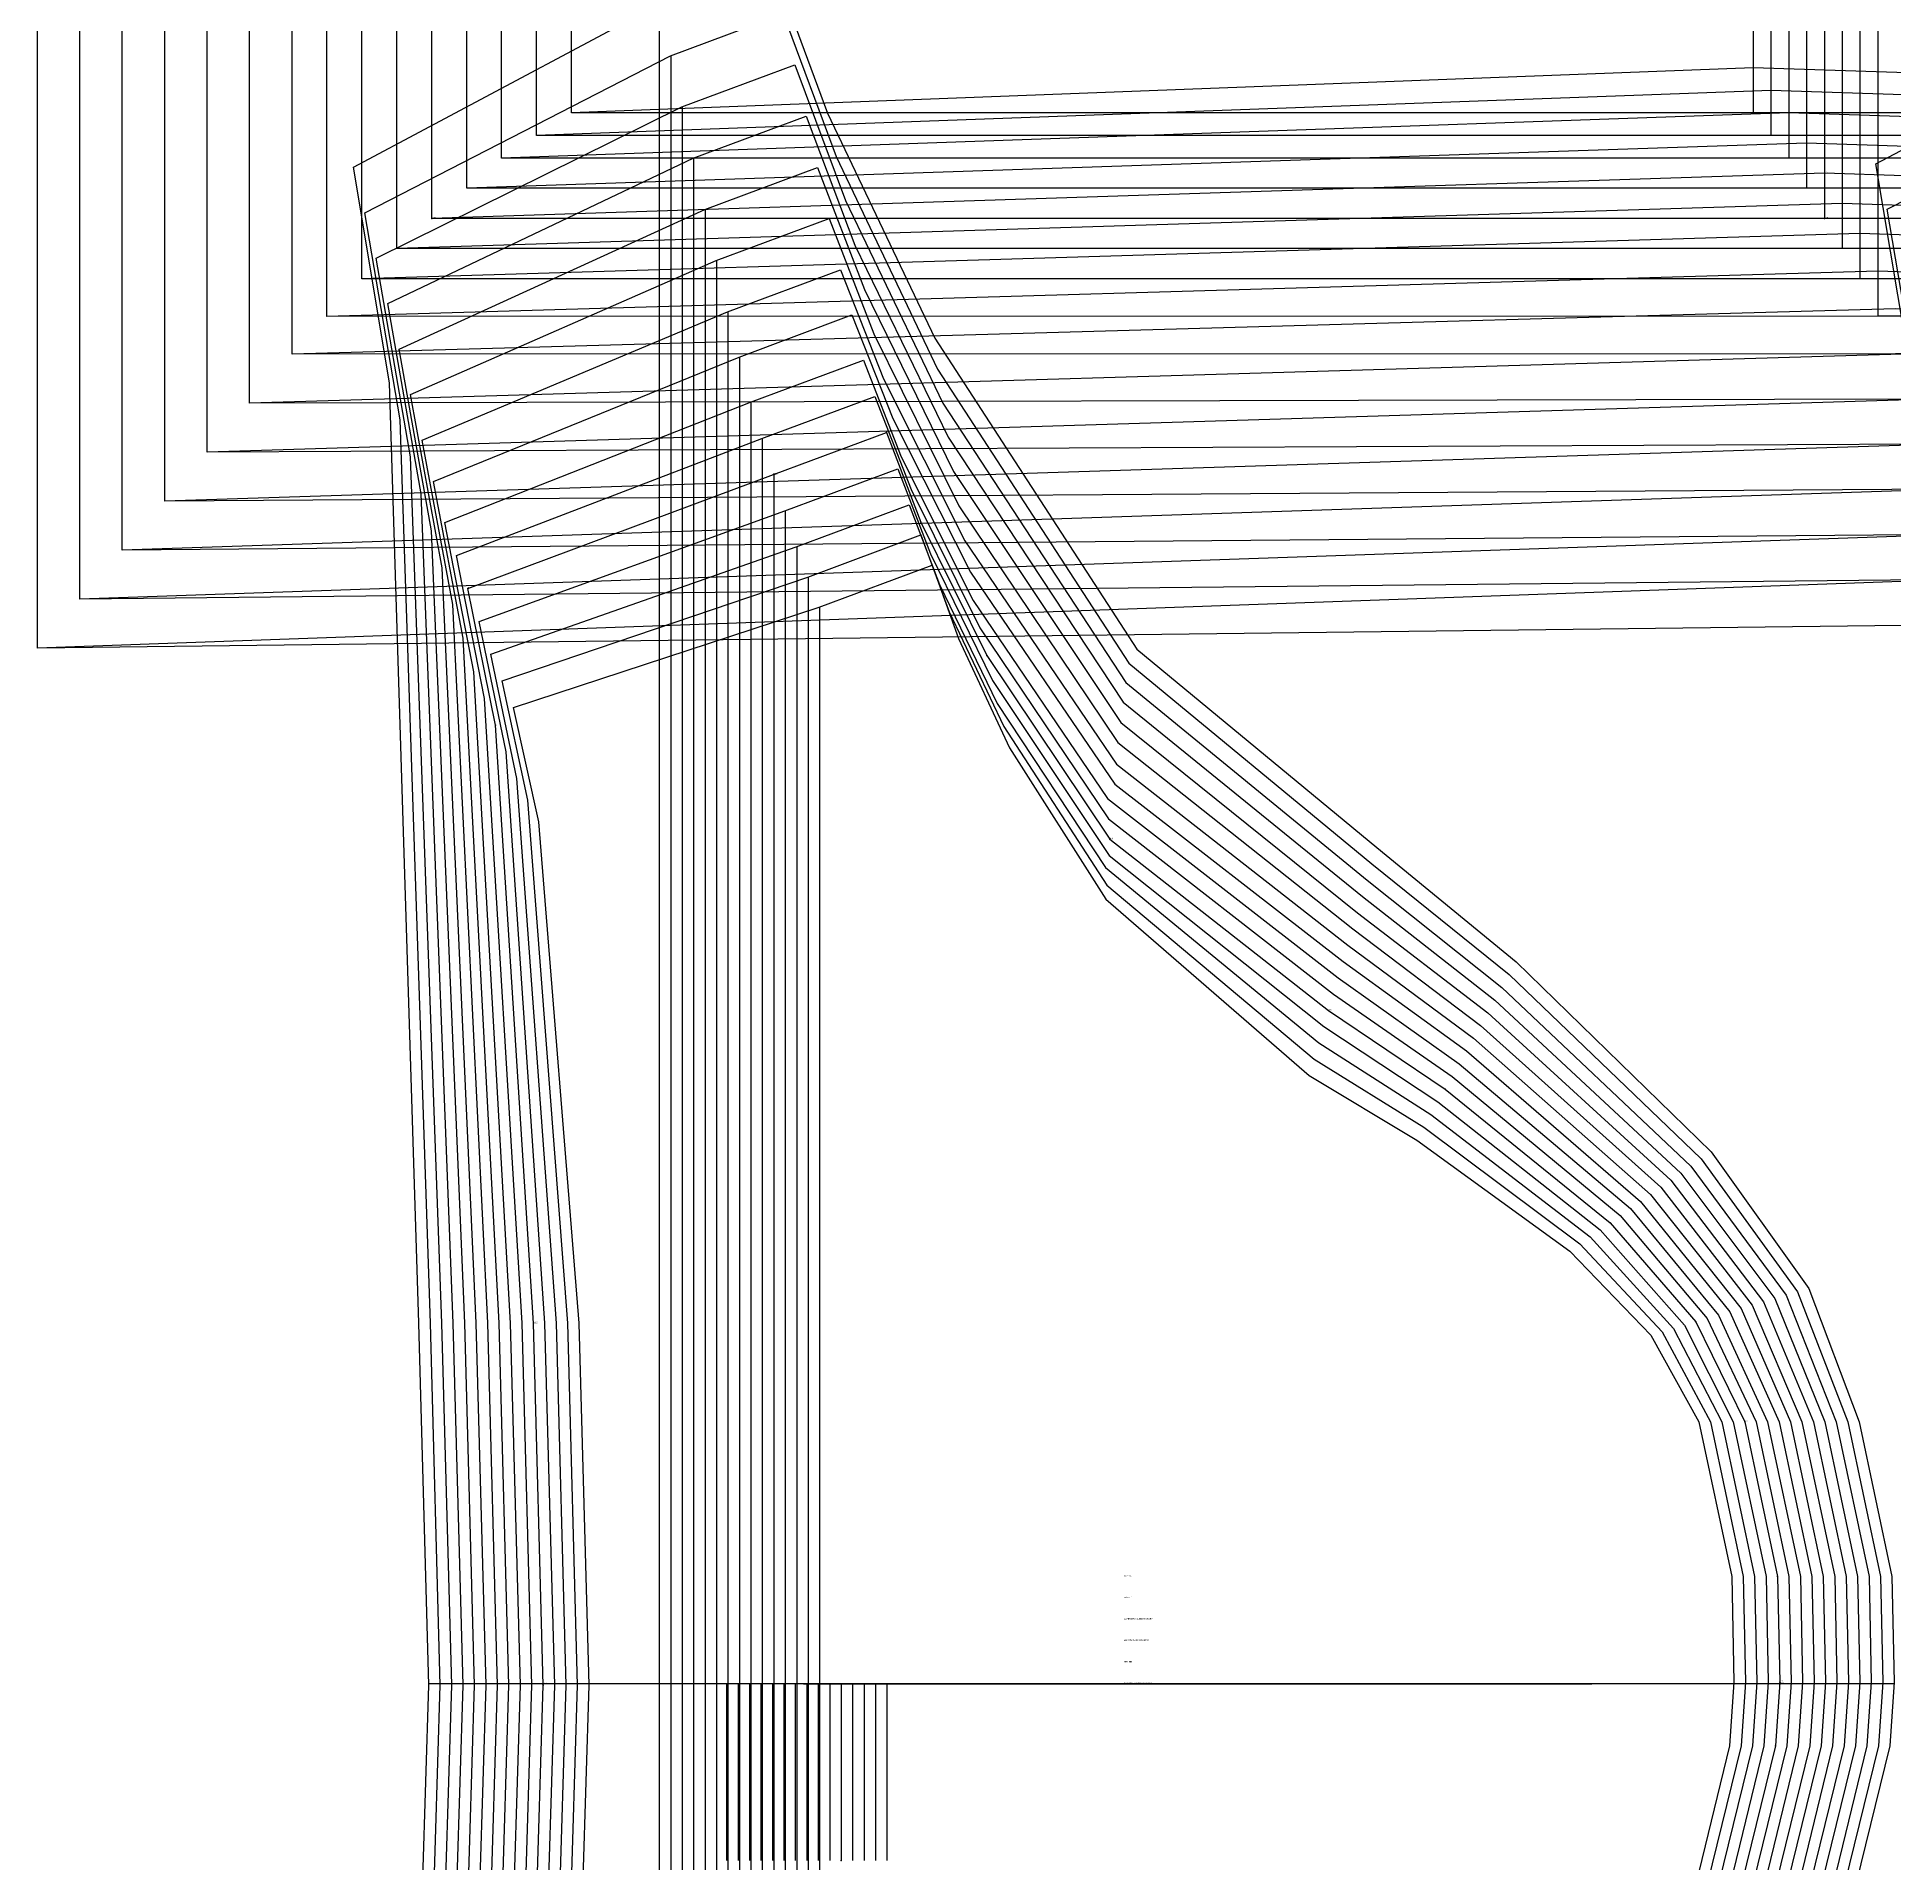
# Model space of a CAD drawing. Extents: x -43 to 1613, y 0 to 910.
# Drawn here: x -43.2 to 265.1, y 303 to 606.1 of the extents above; entities that cross this region are included whole.
import ezdxf

# ---------------------------------------------------------------- set-up
doc = ezdxf.new("R2010")
doc.units = 0

# ---------------------------------------------------------------- blocks, each defined once
blk = doc.blocks.new('GMX1016S18FR_42')
at = {"layer": '1'}
for points in [[(45.4584, 593.532), (45.4711, 821.0169)], [(491.3402, 593.5041), (471.3402, 593.5066), (241.5718, 593.5041), (241.5718, 593.5041), (45.4584, 593.532)]]:
    blk.add_lwpolyline(points, dxfattribs=at)
at = {"layer": '8'}
blk.add_line((241.5718, 821.0042), (241.5718, 593.5041), dxfattribs=at)
blk.add_lwpolyline([(471.3402, 593.5066), (241.5718, 601.0047), (45.4584, 593.532)], dxfattribs=at)
blk = doc.blocks.new('GMX1016S18FR_44')
at = {"layer": '1'}
for points in [[(39.6596, 589.7779), (39.6698, 824.766)], [(493.042, 589.755), (473.042, 589.7576), (244.5208, 589.755), (244.5208, 589.755), (39.6596, 589.7779)]]:
    blk.add_lwpolyline(points, dxfattribs=at)
at = {"layer": '8'}
blk.add_line((244.5208, 824.7558), (244.5208, 589.755), dxfattribs=at)
blk.add_lwpolyline([(473.042, 589.7576), (244.5208, 597.2556), (39.6596, 589.7779)], dxfattribs=at)
blk = doc.blocks.new('GMX1016S18FR_46')
at = {"layer": '1'}
for points in [[(33.8633, 586.0238), (33.871, 828.515)], [(494.7412, 586.006), (474.7413, 586.0085), (247.4723, 586.006), (247.4723, 586.006), (33.8633, 586.0238)]]:
    blk.add_lwpolyline(points, dxfattribs=at)
at = {"layer": '8'}
blk.add_line((247.4723, 828.5074), (247.4723, 586.006), dxfattribs=at)
blk.add_lwpolyline([(474.7413, 586.0085), (247.4723, 593.5066), (33.8633, 586.0238)], dxfattribs=at)
blk = doc.blocks.new('GMX1016S18FR_48')
at = {"layer": '1'}
for points in [[(28.067, 581.02), (28.0721, 833.5137)], [(496.4431, 581.0073), (476.4431, 581.0098), (250.4237, 581.0073), (250.4237, 581.0073), (28.067, 581.02)]]:
    blk.add_lwpolyline(points, dxfattribs=at)
at = {"layer": '8'}
blk.add_line((250.4237, 833.5087), (250.4237, 581.0073), dxfattribs=at)
blk.add_lwpolyline([(476.4431, 581.0098), (250.4237, 588.5079), (28.067, 581.02)], dxfattribs=at)
blk = doc.blocks.new('GMX1016S18FR_50')
at = {"layer": '1'}
for points in [[(22.2708, 576.0111), (22.2708, 838.5125)], [(498.1423, 576.0111), (478.1424, 576.0111), (253.3727, 576.0111), (253.3727, 576.0111), (22.2708, 576.0111)]]:
    blk.add_lwpolyline(points, dxfattribs=at)
at = {"layer": '2'}
for p in [(253.3727, 583.5117), (22.2708, 576.0111), (22.2708, 576.0111), (22.2708, 576.0111), (253.3727, 576.0111), (253.3727, 576.0111), (253.3727, 576.0111)]:
    blk.add_point(p, dxfattribs=at)
at = {"layer": '4'}
blk.add_point((253.3727, 576.0111, -3.998), dxfattribs=at)
at = {"layer": '8'}
blk.add_line((253.3727, 838.5125), (253.3727, 576.0111), dxfattribs=at)
blk.add_lwpolyline([(478.1424, 576.0111), (253.3727, 583.5117), (22.2708, 576.0111)], dxfattribs=at)
at = {"layer": '2'}
for s, p in [('# 14', (253.3727, 583.5117)), ('# 16', (22.2708, 576.0111)), ('# 16', (22.2708, 576.0111)), ('# 16', (22.2708, 576.0111)), ('# 14', (253.3727, 576.0111)), ('# 15', (253.3727, 576.0111)), ('# 14', (253.3727, 576.0111))]:
    blk.add_text(s, height=0.25, dxfattribs=at).set_placement(p)
blk = doc.blocks.new('GMX1016S18FR_52')
at = {"layer": '1'}
for points in [[(16.472, 571.0098), (16.472, 843.5112)], [(499.8441, 571.0124), (479.8442, 571.0124), (256.3241, 571.0124), (256.3241, 571.0124), (16.472, 571.0098)]]:
    blk.add_lwpolyline(points, dxfattribs=at)
at = {"layer": '8'}
blk.add_line((256.3241, 843.5137), (256.3241, 571.0124), dxfattribs=at)
blk.add_lwpolyline([(479.8442, 571.0124), (256.3241, 578.513), (16.472, 571.0098)], dxfattribs=at)
blk = doc.blocks.new('GMX1016S18FR_54')
at = {"layer": '1'}
for points in [[(10.6757, 566.006), (10.6731, 848.5099)], [(501.5459, 566.0136), (481.546, 566.0136), (259.2756, 566.0136), (259.2756, 566.0136), (10.6757, 566.006)]]:
    blk.add_lwpolyline(points, dxfattribs=at)
at = {"layer": '8'}
blk.add_line((259.2756, 848.515), (259.2756, 566.0136), dxfattribs=at)
blk.add_lwpolyline([(481.546, 566.0136), (259.2756, 573.5143), (10.6757, 566.006)], dxfattribs=at)
blk = doc.blocks.new('GMX1016S18FR_56')
at = {"layer": '1'}
for points in [[(4.8819, 559.7526), (4.8743, 854.7609)], [(503.2477, 559.7703), (483.2478, 559.7703), (262.2271, 559.7703), (262.2271, 559.7703), (4.8819, 559.7526)]]:
    blk.add_lwpolyline(points, dxfattribs=at)
at = {"layer": '8'}
blk.add_line((262.2271, 854.771), (262.2271, 559.7703), dxfattribs=at)
blk.add_lwpolyline([(483.2478, 559.7703), (262.2271, 567.2709), (4.8819, 559.7526)], dxfattribs=at)
blk = doc.blocks.new('GMX1016S18FR_58')
at = {"layer": '1'}
for points in [[(-0.9119, 553.4965), (-0.9246, 861.0092)], [(504.9495, 553.5245), (484.9495, 553.5245), (265.1786, 553.5245), (265.1786, 553.5245), (-0.9119, 553.4965)]]:
    blk.add_lwpolyline(points, dxfattribs=at)
at = {"layer": '8'}
blk.add_lwpolyline([(484.9495, 553.5245), (265.1786, 561.0251), (-0.9119, 553.4965)], dxfattribs=at)
blk = doc.blocks.new('GMX1016S18FR_60')
at = {"layer": '1'}
for points in [[(-7.9553, 545.366), (-7.9731, 869.1347)], [(507.901, 546.6538), (487.901, 546.6055), (268.1301, 546.034), (268.1301, 546.034), (-7.9553, 545.366)]]:
    blk.add_lwpolyline(points, dxfattribs=at)
at = {"layer": '8'}
blk.add_lwpolyline([(487.901, 546.6055), (268.1301, 553.5346), (-7.9553, 545.366)], dxfattribs=at)
blk = doc.blocks.new('GMX1016S18FR_62')
at = {"layer": '1'}
for points in [[(-14.9987, 537.2355), (-15.0216, 877.2602)], [(510.8525, 539.7831), (490.8525, 539.6891), (271.0815, 538.5435), (271.0815, 538.5435), (-14.9987, 537.2355)]]:
    blk.add_lwpolyline(points, dxfattribs=at)
at = {"layer": '8'}
blk.add_lwpolyline([(490.8525, 539.6891), (271.0815, 546.0442), (-14.9987, 537.2355)], dxfattribs=at)
blk = doc.blocks.new('GMX1016S18FR_64')
at = {"layer": '1'}
for points in [[(-22.0422, 529.1049), (-22.0701, 885.3856)], [(513.8039, 532.9124), (493.804, 532.7727), (272.7833, 531.0633), (272.7833, 531.0633), (-22.0422, 529.1049)]]:
    blk.add_lwpolyline(points, dxfattribs=at)
at = {"layer": '8'}
blk.add_lwpolyline([(493.804, 532.7727), (272.7833, 538.5639), (-22.0422, 529.1049)], dxfattribs=at)
blk = doc.blocks.new('GMX1016S18FR_66')
at = {"layer": '1'}
for points in [[(-29.0856, 520.9744), (-29.1186, 893.5111)], [(516.7554, 526.0417), (496.7555, 525.8588), (274.4851, 523.5728), (274.4851, 523.5728), (-29.0856, 520.9744)]]:
    blk.add_lwpolyline(points, dxfattribs=at)
at = {"layer": '8'}
blk.add_lwpolyline([(496.7555, 525.8588), (274.4851, 531.0734), (-29.0856, 520.9744)], dxfattribs=at)
blk = doc.blocks.new('GMX1016S18FR_68')
at = {"layer": '1'}
for points in [[(-36.1239, 512.8413), (-36.1671, 901.6366)], [(519.7069, 519.1735), (499.707, 518.95), (274.9373, 516.0849), (274.9373, 516.0849), (-36.1239, 512.8413)]]:
    blk.add_lwpolyline(points, dxfattribs=at)
at = {"layer": '8'}
blk.add_lwpolyline([(499.707, 518.95), (274.9373, 523.5855), (-36.1239, 512.8413)], dxfattribs=at)
blk = doc.blocks.new('GMX1016S18FR_70')
at = {"layer": '1'}
for points in [[(-43.1648, 504.7108), (-43.2156, 909.762)], [(522.6584, 512.3028), (502.6584, 512.0386), (275.3894, 508.5944), (275.3894, 508.5944), (-43.1648, 504.7108)]]:
    blk.add_lwpolyline(points, dxfattribs=at)
at = {"layer": '8'}
blk.add_lwpolyline([(502.6584, 512.0386), (275.3894, 516.095), (-43.1648, 504.7108)], dxfattribs=at)
blk = doc.blocks.new('GMX1016S18SS_42')
at = {"layer": '1'}
for points in [[(35.8623, 494.8809), (86.5683, 511.5052), (86.5683, 511.5052), (105.3084, 518.4877)], [(105.3084, 518.4877), (109.6747, 506.3262), (118.1228, 488.1753), (134.1273, 463.0471), (167.9042, 433.8168), (185.7198, 423.1006), (211.1452, 404.6779), (224.5716, 390.7156), (232.5599, 376.3569), (237.9981, 350.675), (238.3714, 333.1338)], [(35.8623, 170.876), (40.0127, 189.6542), (46.416, 268.5034), (48.3744, 332.6562), (46.7488, 392.7044), (40.0228, 475.9122), (35.8623, 494.8809)], [(238.3714, 333.1338), (237.645, 322.6004), (232.0265, 299.6515), (227.5917, 289.9969), (209.7304, 265.524), (195.6004, 251.3991), (162.6286, 219.6567), (146.2126, 202.6743), (131.44, 184.8841), (116.5226, 165.0772), (105.3339, 147.2515)]]:
    blk.add_lwpolyline(points, dxfattribs=at)
at = {"layer": '5'}
blk.add_line((110.5485, 332.8798), (214.7977, 332.8798), dxfattribs=at)
at = {"layer": '7'}
blk.add_line((110.5485, 332.8798), (214.7977, 332.8798), dxfattribs=at)
at = {"layer": '8'}
for p, q in [((86.6852, 154.4778), (86.6852, 511.5484)), ((238.3536, 332.8798), (48.2753, 332.8798))]:
    blk.add_line(p, q, dxfattribs=at)
blk.add_lwpolyline([(201.0665, 332.8798), (97.8053, 332.8798), (97.8053, 303.5732)], dxfattribs=at)
at = {"layer": '1'}
for s, p in [('SIZE: 42', (137.1169, 336.4256)), ('Piece Name: GMX1016S18SS', (137.1169, 332.8696))]:
    blk.add_text(s, height=0.25, dxfattribs=at).set_placement(p)
blk = doc.blocks.new('GMX1016S18SS_44')
at = {"layer": '1'}
for points in [[(33.9624, 499.2904), (84.6684, 516.5065), (84.6684, 516.5065), (103.4085, 523.489)], [(103.4085, 523.489), (108.1202, 510.7305), (117.188, 491.7059), (134.2772, 465.4119), (168.7043, 436.5168), (186.9009, 425.2113), (212.819, 405.8514), (226.4436, 391.2693), (234.4598, 376.3569), (239.898, 350.675), (240.2714, 333.1338)], [(33.9624, 166.4666), (38.2093, 186.1033), (44.5161, 268.5034), (46.4744, 332.6562), (44.8488, 392.7044), (38.2144, 479.4936), (33.9624, 499.2904)], [(240.2714, 333.1338), (239.5449, 322.6004), (233.9264, 299.6515), (229.4916, 289.9969), (211.4347, 264.8103), (197.1041, 250.2408), (163.6548, 217.4876), (147.0127, 199.9743), (131.2901, 181.4653), (115.3948, 160.8405), (103.4339, 142.2502)]]:
    blk.add_lwpolyline(points, dxfattribs=at)
at = {"layer": '5'}
blk.add_line((108.6486, 332.8798), (212.8978, 332.8798), dxfattribs=at)
at = {"layer": '7'}
blk.add_line((108.6486, 332.8798), (212.8978, 332.8798), dxfattribs=at)
at = {"layer": '8'}
for p, q in [((84.7853, 149.4765), (84.7853, 516.5497)), ((240.2536, 332.8798), (46.3754, 332.8798))]:
    blk.add_line(p, q, dxfattribs=at)
blk.add_lwpolyline([(199.1665, 332.8798), (95.9054, 332.8798), (95.9054, 303.5732)], dxfattribs=at)
at = {"layer": '1'}
for s, p in [('SIZE: 44', (137.1169, 336.4256)), ('Piece Name: GMX1016S18SS', (137.1169, 332.8696))]:
    blk.add_text(s, height=0.25, dxfattribs=at).set_placement(p)
blk = doc.blocks.new('GMX1016S18SS_46')
at = {"layer": '1'}
for points in [[(32.0625, 503.6998), (82.7685, 521.5078), (82.7685, 521.5078), (101.5086, 528.4902)], [(101.5086, 528.4902), (106.5175, 515.2492), (116.1085, 495.521), (134.107, 468.2897), (169.5044, 439.2169), (188.0794, 427.322), (214.4929, 407.0274), (228.3156, 391.823), (236.3597, 376.3569), (241.7979, 350.675), (242.1713, 333.1338)], [(32.0625, 162.0571), (36.4033, 182.5524), (42.6162, 268.5034), (44.5745, 332.6562), (42.9489, 392.7044), (36.4033, 483.075), (32.0625, 503.6998)], [(242.1713, 333.1338), (241.4448, 322.6004), (235.8263, 299.6515), (231.3915, 289.9969), (213.1391, 264.0965), (198.6103, 249.0826), (164.6835, 215.3184), (147.8128, 197.2742), (131.1403, 178.0439), (114.2645, 156.6012), (101.534, 137.249)]]:
    blk.add_lwpolyline(points, dxfattribs=at)
at = {"layer": '5'}
blk.add_line((106.7486, 332.8798), (210.9979, 332.8798), dxfattribs=at)
at = {"layer": '7'}
blk.add_line((106.7486, 332.8798), (210.9979, 332.8798), dxfattribs=at)
at = {"layer": '8'}
for p, q in [((82.8853, 144.4752), (82.8853, 521.5509)), ((242.1535, 332.8798), (44.4755, 332.8798))]:
    blk.add_line(p, q, dxfattribs=at)
blk.add_lwpolyline([(197.2666, 332.8798), (94.0054, 332.8798), (94.0054, 303.5732)], dxfattribs=at)
at = {"layer": '1'}
for s, p in [('SIZE: 46', (137.1169, 336.4256)), ('Piece Name: GMX1016S18SS', (137.1169, 332.8696))]:
    blk.add_text(s, height=0.25, dxfattribs=at).set_placement(p)
blk = doc.blocks.new('GMX1016S18SS_48')
at = {"layer": '1'}
for points in [[(30.1626, 509.1583), (80.8686, 527.5073), (80.8686, 527.5073), (99.6087, 534.4897)], [(99.6087, 534.4897), (105.0138, 520.3648), (115.344, 499.3285), (134.6861, 470.309), (170.3045, 441.9169), (189.258, 429.4328), (216.1668, 408.2034), (230.1875, 392.3767), (238.2597, 376.3569), (243.6978, 350.675), (244.0712, 333.1338)], [(30.1626, 156.5987), (34.6202, 178.1557), (40.7163, 268.5034), (42.6746, 332.6562), (41.049, 392.7044), (34.6177, 487.5073), (30.1626, 509.1583)], [(244.0712, 333.1338), (243.3448, 322.6004), (237.7263, 299.6515), (233.2914, 289.9969), (214.8434, 263.3828), (200.1139, 247.9244), (165.7097, 213.1492), (148.6129, 194.5742), (130.9726, 174.2898), (113.1113, 151.6685), (99.6341, 131.2495)]]:
    blk.add_lwpolyline(points, dxfattribs=at)
at = {"layer": '5'}
blk.add_line((104.8487, 332.8798), (209.0979, 332.8798), dxfattribs=at)
at = {"layer": '7'}
blk.add_line((104.8487, 332.8798), (209.0979, 332.8798), dxfattribs=at)
at = {"layer": '8'}
for p, q in [((80.9854, 138.4758), (80.9854, 527.5504)), ((244.0534, 332.8798), (42.5755, 332.8798))]:
    blk.add_line(p, q, dxfattribs=at)
blk.add_lwpolyline([(195.3667, 332.8798), (92.1055, 332.8798), (92.1055, 303.5732)], dxfattribs=at)
at = {"layer": '1'}
for s, p in [('SIZE: 48', (137.1169, 336.4256)), ('Piece Name: GMX1016S18SS', (137.1169, 332.8696))]:
    blk.add_text(s, height=0.25, dxfattribs=at).set_placement(p)
blk = doc.blocks.new('GMX1016S18SS_50')
at = {"layer": '1'}
for points in [[(28.2626, 514.6168), (78.9686, 533.5067), (78.9686, 533.5067), (97.7088, 540.4892)], [(97.7088, 540.4892), (103.4416, 525.6302), (114.3763, 503.5043), (134.8233, 472.9963), (171.1046, 444.6169), (190.4391, 431.546), (217.8432, 409.3795), (232.0621, 392.9304), (240.1596, 376.3569), (245.5977, 350.675), (245.9711, 333.1338)], [(28.2626, 151.1402), (32.8397, 173.7615), (38.8163, 268.5034), (40.7747, 332.6562), (39.1491, 392.7044), (32.8321, 491.9422), (28.2626, 514.6168)], [(245.9711, 333.1338), (245.2447, 322.6004), (239.6262, 299.6515), (235.1914, 289.9969), (216.5503, 262.6691), (201.6202, 246.7661), (166.7384, 210.9801), (149.413, 191.8742), (130.805, 170.5382), (111.9607, 146.7384), (97.7342, 125.25)]]:
    blk.add_lwpolyline(points, dxfattribs=at)
at = {"layer": '2'}
for p in [(97.7088, 540.4892), (97.7088, 540.4892), (78.9686, 533.5067), (78.9686, 533.5067), (79.0855, 533.5499), (28.2626, 514.6168), (28.2626, 514.6168), (245.9711, 333.1338), (245.9711, 333.1338), (40.6756, 332.8798), (40.7747, 332.6562), (90.2056, 332.8798), (102.9488, 332.8798), (193.4668, 332.8798), (207.198, 332.8798), (245.9533, 332.8798), (90.2056, 303.5732)]:
    blk.add_point(p, dxfattribs=at)
at = {"layer": '3'}
for p in [(103.4416, 525.6302), (114.3763, 503.5043), (32.8321, 491.9422), (134.8233, 472.9963), (171.1046, 444.6169), (190.4391, 431.546), (217.8432, 409.3795), (39.1491, 392.7044), (232.0621, 392.9304), (240.1596, 376.3569), (245.5977, 350.675), (245.2447, 322.6004)]:
    blk.add_point(p, dxfattribs=at)
at = {"layer": '4'}
for p in [(134.8233, 472.9963, -3.998), (245.9711, 333.1338, -3.998), (245.9711, 333.1338, -3.998)]:
    blk.add_point(p, dxfattribs=at)
at = {"layer": '5'}
blk.add_line((102.9488, 332.8798), (207.198, 332.8798), dxfattribs=at)
at = {"layer": '7'}
blk.add_line((102.9488, 332.8798), (207.198, 332.8798), dxfattribs=at)
at = {"layer": '8'}
for p, q in [((79.0855, 132.4763), (79.0855, 533.5499)), ((245.9533, 332.8798), (40.6756, 332.8798))]:
    blk.add_line(p, q, dxfattribs=at)
blk.add_lwpolyline([(193.4668, 332.8798), (90.2056, 332.8798), (90.2056, 303.5732)], dxfattribs=at)
at = {"layer": '1'}
for s, p in [('SIZE: 50', (137.1169, 350.6496)), ('Fabric: 1', (137.1169, 347.0936)), ('CATEGORY: SLEEVE SHORT', (137.1169, 343.5376)), ('ANNOTATION: 2XFABRIC', (137.1169, 339.9816)), ('Quantity: 1', (137.1169, 336.4256)), ('Piece Name: GMX1016S18SS', (137.1169, 332.8696))]:
    blk.add_text(s, height=0.25, dxfattribs=at).set_placement(p)
at = {"layer": '2'}
for s, p in [('# 3', (97.7088, 540.4892)), ('# 3', (97.7088, 540.4892)), ('# 2', (78.9686, 533.5067)), ('# 19', (79.0855, 533.5499)), ('# 1', (28.2626, 514.6168)), ('# 17', (40.6756, 332.8798)), ('# 16', (245.9533, 332.8798)), ('# 7', (245.9711, 333.1338)), ('# 7', (245.9711, 333.1338)), ('# 14', (40.7747, 332.6562))]:
    blk.add_text(s, height=0.25, dxfattribs=at).set_placement(p)
at = {"layer": '3'}
for s, p in [('# 4', (134.8233, 472.9963)), ('# 5', (171.1046, 444.6169)), ('# 15', (39.1491, 392.7044)), ('# 6', (240.1596, 376.3569))]:
    blk.add_text(s, height=0.25, dxfattribs=at).set_placement(p)
at = {"layer": '8'}
for s, p in [('B', (193.4668, 332.8798)), ('NM', (245.9533, 332.8798))]:
    blk.add_text(s, height=0.25, dxfattribs=at).set_placement(p)
blk = doc.blocks.new('GMX1016S18SS_52')
at = {"layer": '1'}
for points in [[(26.3627, 520.0752), (77.0687, 539.5062), (77.0687, 539.5062), (95.8089, 546.4887)], [(95.8089, 546.4887), (101.8083, 531.0506), (113.2383, 508.0712), (134.582, 476.4024), (171.9047, 447.3169), (191.6177, 433.6568), (219.517, 410.553), (233.9341, 393.4816), (242.0595, 376.3569), (247.4976, 350.675), (247.871, 333.1338)], [(26.3627, 145.6817), (31.0566, 169.3647), (36.9164, 268.5034), (38.8747, 332.6562), (37.2492, 392.7044), (31.0439, 496.3745), (26.3627, 520.0752)], [(247.871, 333.1338), (247.1446, 322.6004), (241.5261, 299.6515), (237.0913, 289.9969), (218.2546, 261.9528), (203.1239, 245.6053), (167.7645, 208.8084), (150.2131, 189.1742), (130.6348, 166.7841), (110.8076, 141.8057), (95.8342, 119.2505)]]:
    blk.add_lwpolyline(points, dxfattribs=at)
at = {"layer": '5'}
blk.add_line((101.0489, 332.8798), (205.2981, 332.8798), dxfattribs=at)
at = {"layer": '7'}
blk.add_line((101.0489, 332.8798), (205.2981, 332.8798), dxfattribs=at)
at = {"layer": '8'}
for p, q in [((77.1856, 126.4768), (77.1856, 539.5494)), ((247.8533, 332.8798), (38.7757, 332.8798))]:
    blk.add_line(p, q, dxfattribs=at)
blk.add_lwpolyline([(191.5668, 332.8798), (88.3057, 332.8798), (88.3057, 303.5732)], dxfattribs=at)
at = {"layer": '1'}
for s, p in [('SIZE: 52', (137.1169, 336.4256)), ('Piece Name: GMX1016S18SS', (137.1169, 332.8696))]:
    blk.add_text(s, height=0.25, dxfattribs=at).set_placement(p)
blk = doc.blocks.new('GMX1016S18SS_54')
at = {"layer": '1'}
for points in [[(24.4628, 525.5337), (75.1688, 545.5057), (75.1688, 545.5057), (93.9089, 552.4882)], [(93.9089, 552.4882), (100.1904, 536.4582), (112.136, 512.6025), (134.4143, 479.7425), (172.7048, 450.0169), (192.7962, 435.7675), (221.1909, 411.729), (235.806, 394.0353), (243.9594, 376.3569), (249.3976, 350.675), (249.771, 333.1338)], [(24.4628, 140.2233), (29.2736, 164.968), (35.0165, 268.5034), (36.9748, 332.6562), (35.3492, 392.7044), (29.2583, 500.8068), (24.4628, 525.5337)], [(249.771, 333.1338), (249.0445, 322.6004), (243.426, 299.6515), (238.9912, 289.9969), (219.959, 261.2391), (204.6275, 244.4471), (168.7907, 206.6392), (151.0132, 186.4742), (130.4672, 163.03), (109.6544, 136.873), (93.9343, 113.251)]]:
    blk.add_lwpolyline(points, dxfattribs=at)
at = {"layer": '5'}
blk.add_line((99.1489, 332.8798), (203.3982, 332.8798), dxfattribs=at)
at = {"layer": '7'}
blk.add_line((99.1489, 332.8798), (203.3982, 332.8798), dxfattribs=at)
at = {"layer": '8'}
for p, q in [((75.2857, 120.4773), (75.2857, 545.5489)), ((249.7532, 332.8798), (36.8758, 332.8798))]:
    blk.add_line(p, q, dxfattribs=at)
blk.add_lwpolyline([(189.6669, 332.8798), (86.4058, 332.8798), (86.4058, 303.5732)], dxfattribs=at)
at = {"layer": '1'}
for s, p in [('SIZE: 54', (137.1169, 336.4256)), ('Piece Name: GMX1016S18SS', (137.1169, 332.8696))]:
    blk.add_text(s, height=0.25, dxfattribs=at).set_placement(p)
blk = doc.blocks.new('GMX1016S18SS_56')
at = {"layer": '1'}
for points in [[(22.5629, 532.3815), (73.2689, 553.0063), (73.2689, 553.0063), (92.009, 559.9888)], [(92.009, 559.9888), (98.7934, 542.8311), (111.6737, 517.3092), (135.6564, 482.1708), (173.5049, 452.717), (193.9748, 437.8783), (222.8647, 412.905), (237.678, 394.589), (245.8594, 376.3569), (251.2975, 350.675), (251.6709, 333.1338)], [(22.5629, 133.3755), (27.5209, 159.4536), (33.1166, 268.5034), (35.0749, 332.6562), (33.4493, 392.7044), (27.4981, 506.3694), (22.5629, 532.3815)], [(251.6709, 333.1338), (250.9444, 322.6004), (245.326, 299.6515), (240.8911, 289.9969), (221.6633, 260.5253), (206.1337, 243.2889), (169.8194, 204.47), (151.8133, 183.7741), (130.269, 158.7729), (108.4682, 130.8964), (92.0344, 105.7504)]]:
    blk.add_lwpolyline(points, dxfattribs=at)
at = {"layer": '5'}
blk.add_line((97.249, 332.8798), (201.4983, 332.8798), dxfattribs=at)
at = {"layer": '7'}
blk.add_line((97.249, 332.8798), (201.4983, 332.8798), dxfattribs=at)
at = {"layer": '8'}
for p, q in [((73.3857, 112.9767), (73.3857, 553.0495)), ((251.6531, 332.8798), (34.9759, 332.8798))]:
    blk.add_line(p, q, dxfattribs=at)
blk.add_lwpolyline([(187.767, 332.8798), (84.5058, 332.8798), (84.5058, 303.5732)], dxfattribs=at)
at = {"layer": '1'}
for s, p in [('SIZE: 56', (137.1169, 336.4256)), ('Piece Name: GMX1016S18SS', (137.1169, 332.8696))]:
    blk.add_text(s, height=0.25, dxfattribs=at).set_placement(p)
blk = doc.blocks.new('GMX1016S18SS_58')
at = {"layer": '1'}
for points in [[(20.6629, 539.2293), (71.369, 560.5069), (71.369, 560.5069), (90.1091, 567.4894)], [(90.1091, 567.4894), (97.2211, 549.4122), (110.739, 522.5136), (135.9307, 485.4728), (174.305, 455.417), (195.1559, 439.989), (224.5386, 414.0785), (239.55, 395.1428), (247.7593, 376.3569), (253.1974, 350.675), (253.5708, 333.1338)], [(20.6629, 126.5276), (25.7684, 153.9393), (31.2167, 268.5034), (33.175, 332.6562), (31.5494, 392.7044), (25.7404, 511.9294), (20.6629, 539.2293)], [(253.5708, 333.1338), (252.8443, 322.6004), (247.2259, 299.6515), (242.791, 289.9969), (223.3677, 259.8116), (207.6374, 242.1306), (170.8455, 202.3009), (152.6134, 181.0741), (130.0709, 154.5159), (107.282, 124.9223), (90.1345, 98.2498)]]:
    blk.add_lwpolyline(points, dxfattribs=at)
at = {"layer": '5'}
blk.add_line((95.3491, 332.8798), (199.5983, 332.8798), dxfattribs=at)
at = {"layer": '7'}
blk.add_line((95.3491, 332.8798), (199.5983, 332.8798), dxfattribs=at)
at = {"layer": '8'}
for p, q in [((71.4858, 105.4761), (71.4858, 560.5501)), ((253.553, 332.8798), (33.0759, 332.8798))]:
    blk.add_line(p, q, dxfattribs=at)
blk.add_lwpolyline([(185.8671, 332.8798), (82.6059, 332.8798), (82.6059, 303.5732)], dxfattribs=at)
at = {"layer": '1'}
for s, p in [('SIZE: 58', (137.1169, 336.4256)), ('Piece Name: GMX1016S18SS', (137.1169, 332.8696))]:
    blk.add_text(s, height=0.25, dxfattribs=at).set_placement(p)
blk = doc.blocks.new('GMX1016S18SS_60')
at = {"layer": '1'}
for points in [[(18.763, 546.7782), (69.469, 569.0058), (69.469, 569.0058), (88.2092, 575.9882)], [(88.2092, 575.9882), (95.6184, 556.8468), (109.7458, 528.348), (136.1466, 489.0618), (175.1051, 458.117), (196.3344, 442.0997), (226.2124, 415.2545), (241.422, 395.6939), (249.6592, 376.3569), (255.0973, 350.675), (255.4707, 333.1338)], [(18.763, 118.9787), (24.031, 147.8611), (29.3167, 268.5034), (31.2751, 332.6562), (29.6495, 392.7044), (23.998, 518.061), (18.763, 546.7782)], [(255.4707, 333.1338), (254.7443, 322.6004), (249.1258, 299.6515), (244.6909, 289.9969), (225.072, 259.0978), (209.1411, 240.9699), (171.8742, 200.1292), (153.4135, 178.3741), (129.855, 149.9236), (106.0704, 118.2523), (88.2346, 89.751)]]:
    blk.add_lwpolyline(points, dxfattribs=at)
at = {"layer": '5'}
blk.add_line((93.4492, 332.8798), (197.6984, 332.8798), dxfattribs=at)
at = {"layer": '7'}
blk.add_line((93.4492, 332.8798), (197.6984, 332.8798), dxfattribs=at)
at = {"layer": '8'}
for p, q in [((69.5859, 96.9772), (69.5859, 569.0489)), ((255.4529, 332.8798), (31.176, 332.8798))]:
    blk.add_line(p, q, dxfattribs=at)
blk.add_lwpolyline([(183.9672, 332.8798), (80.706, 332.8798), (80.706, 303.5732)], dxfattribs=at)
at = {"layer": '1'}
for s, p in [('SIZE: 60', (137.1169, 336.4256)), ('Piece Name: GMX1016S18SS', (137.1169, 332.8696))]:
    blk.add_text(s, height=0.25, dxfattribs=at).set_placement(p)
blk = doc.blocks.new('GMX1016S18SS_62')
at = {"layer": '1'}
for points in [[(16.8631, 554.3271), (67.5691, 577.5046), (67.5691, 577.5046), (86.3093, 584.4871)], [(86.3093, 584.4871), (94.0639, 564.2128), (108.8797, 534.0173), (136.6267, 492.3613), (175.9052, 460.817), (197.513, 444.2105), (227.8863, 416.4305), (243.294, 396.2477), (251.5591, 376.3569), (256.9973, 350.675), (257.3706, 333.1338)], [(16.8631, 111.4299), (22.2936, 141.7803), (27.4168, 268.5034), (29.3752, 332.6562), (27.7495, 392.7044), (22.253, 524.1925), (16.8631, 554.3271)], [(257.3706, 333.1338), (256.6442, 322.6004), (251.0257, 299.6515), (246.5909, 289.9969), (226.7763, 258.3841), (210.6473, 239.8116), (172.9004, 197.96), (154.2136, 175.6741), (129.6366, 145.3312), (104.8614, 111.5848), (86.3346, 81.2521)]]:
    blk.add_lwpolyline(points, dxfattribs=at)
at = {"layer": '5'}
blk.add_line((91.5493, 332.8798), (195.7985, 332.8798), dxfattribs=at)
at = {"layer": '7'}
blk.add_line((91.5493, 332.8798), (195.7985, 332.8798), dxfattribs=at)
at = {"layer": '8'}
for p, q in [((67.686, 88.4784), (67.686, 577.5478)), ((257.3528, 332.8798), (29.2761, 332.8798))]:
    blk.add_line(p, q, dxfattribs=at)
blk.add_lwpolyline([(182.0673, 332.8798), (78.8061, 332.8798), (78.8061, 303.5732)], dxfattribs=at)
at = {"layer": '1'}
for s, p in [('SIZE: 62', (137.1169, 336.4256)), ('Piece Name: GMX1016S18SS', (137.1169, 332.8696))]:
    blk.add_text(s, height=0.25, dxfattribs=at).set_placement(p)
blk = doc.blocks.new('GMX1016S18SS_64')
at = {"layer": '1'}
for points in [[(14.9632, 561.876), (65.6692, 586.0035), (65.6692, 586.0035), (84.4093, 592.9859)], [(84.4093, 592.9859), (92.4891, 571.5966), (107.9678, 539.7221), (137.0178, 495.7217), (176.7053, 463.517), (198.6941, 446.3212), (229.5602, 417.604), (245.1659, 396.8014), (253.459, 376.3569), (258.8972, 350.675), (259.2706, 333.1338)], [(14.9632, 103.881), (20.5537, 135.7021), (25.5169, 268.5034), (27.4752, 332.6562), (25.8496, 392.7044), (20.5105, 530.3241), (14.9632, 561.876)], [(259.2706, 333.1338), (258.5441, 322.6004), (252.9256, 299.6515), (248.4908, 289.9969), (228.4807, 257.6703), (212.151, 238.6534), (173.9291, 195.7909), (155.0137, 172.9741), (129.4207, 140.7389), (103.6524, 104.9148), (84.4347, 72.7533)]]:
    blk.add_lwpolyline(points, dxfattribs=at)
at = {"layer": '5'}
blk.add_line((89.6493, 332.8798), (193.8986, 332.8798), dxfattribs=at)
at = {"layer": '7'}
blk.add_line((89.6493, 332.8798), (193.8986, 332.8798), dxfattribs=at)
at = {"layer": '8'}
for p, q in [((65.7861, 79.9796), (65.7861, 586.0466)), ((259.2528, 332.8798), (27.3762, 332.8798))]:
    blk.add_line(p, q, dxfattribs=at)
blk.add_lwpolyline([(180.1673, 332.8798), (76.9062, 332.8798), (76.9062, 303.5732)], dxfattribs=at)
at = {"layer": '1'}
for s, p in [('SIZE: 64', (137.1169, 336.4256)), ('Piece Name: GMX1016S18SS', (137.1169, 332.8696))]:
    blk.add_text(s, height=0.25, dxfattribs=at).set_placement(p)
blk = doc.blocks.new('GMX1016S18SS_66')
at = {"layer": '1'}
for points in [[(13.0633, 569.4147), (63.7693, 594.5023), (63.7693, 594.5023), (82.5094, 601.4847)], [(82.5094, 601.4847), (90.9244, 578.96), (107.0788, 545.3812), (137.4598, 498.9983), (177.5054, 466.217), (199.8726, 448.432), (231.234, 418.78), (247.0379, 397.3551), (255.3589, 376.3569), (260.7971, 350.675), (261.1705, 333.1338)], [(13.0633, 96.3423), (18.8164, 129.629), (23.617, 268.5034), (25.5753, 332.6562), (23.9497, 392.7044), (18.7656, 536.4455), (13.0633, 569.4147)], [(261.1705, 333.1338), (260.444, 322.6004), (254.8255, 299.6515), (250.3907, 289.9969), (230.185, 256.9566), (213.6572, 237.4951), (174.9553, 193.6217), (155.8138, 170.274), (129.2048, 136.1466), (102.4433, 98.2447), (82.5348, 64.2544)]]:
    blk.add_lwpolyline(points, dxfattribs=at)
at = {"layer": '5'}
blk.add_line((87.7494, 332.8798), (191.9987, 332.8798), dxfattribs=at)
at = {"layer": '7'}
blk.add_line((87.7494, 332.8798), (191.9987, 332.8798), dxfattribs=at)
at = {"layer": '8'}
for p, q in [((63.8861, 71.4807), (63.8861, 594.5455)), ((261.1527, 332.8798), (25.4763, 332.8798))]:
    blk.add_line(p, q, dxfattribs=at)
blk.add_lwpolyline([(178.2674, 332.8798), (75.0062, 332.8798), (75.0062, 303.5732)], dxfattribs=at)
at = {"layer": '1'}
for s, p in [('SIZE: 66', (137.1169, 336.4256)), ('Piece Name: GMX1016S18SS', (137.1169, 332.8696))]:
    blk.add_text(s, height=0.25, dxfattribs=at).set_placement(p)
blk = doc.blocks.new('GMX1016S18SS_68')
at = {"layer": '1'}
for points in [[(11.1633, 576.9636), (61.8694, 603.0011), (61.8694, 603.0011), (80.6095, 609.9836)], [(80.6095, 609.9836), (89.37, 586.3057), (106.2152, 550.9972), (137.9576, 502.1961), (178.3055, 468.9171), (201.0512, 450.5427), (232.9079, 419.956), (248.9099, 397.9063), (257.2589, 376.3569), (262.697, 350.675), (263.0704, 333.1338)], [(11.1633, 88.7934), (17.079, 123.5507), (21.7171, 268.5034), (23.6754, 332.6562), (22.0498, 392.7044), (17.0231, 542.5771), (11.1633, 576.9636)], [(263.0704, 333.1338), (262.344, 322.6004), (256.7255, 299.6515), (252.2906, 289.9969), (231.8919, 256.2429), (215.1609, 236.3344), (175.9839, 191.45), (156.6139, 167.574), (128.9863, 131.5568), (101.2318, 91.5747), (80.6349, 55.7556)]]:
    blk.add_lwpolyline(points, dxfattribs=at)
at = {"layer": '5'}
blk.add_line((85.8495, 332.8798), (190.0987, 332.8798), dxfattribs=at)
at = {"layer": '7'}
blk.add_line((85.8495, 332.8798), (190.0987, 332.8798), dxfattribs=at)
at = {"layer": '8'}
for p, q in [((61.9862, 62.9819), (61.9862, 603.0443)), ((263.0526, 332.8798), (23.5763, 332.8798))]:
    blk.add_line(p, q, dxfattribs=at)
blk.add_lwpolyline([(176.3675, 332.8798), (73.1063, 332.8798), (73.1063, 303.5732)], dxfattribs=at)
at = {"layer": '1'}
for s, p in [('SIZE: 68', (137.1169, 336.4256)), ('Piece Name: GMX1016S18SS', (137.1169, 332.8696))]:
    blk.add_text(s, height=0.25, dxfattribs=at).set_placement(p)
blk = doc.blocks.new('GMX1016S18SS_70')
at = {"layer": '1'}
for points in [[(9.2634, 584.5125), (59.9669, 611.5), (59.9695, 611.5), (78.7096, 618.4824)], [(78.7096, 618.4824), (87.9577, 593.4507), (105.7479, 556.1204), (139.2733, 504.5228), (179.1056, 471.6171), (202.2323, 452.6535), (234.5818, 421.1295), (250.7819, 398.46), (259.1588, 376.3569), (264.5969, 350.675), (264.9703, 333.1338)], [(9.2634, 81.2445), (15.3417, 117.4725), (19.8171, 268.5034), (21.7755, 332.6562), (20.1499, 392.7044), (15.2782, 548.7086), (9.2634, 584.5125)], [(264.9703, 333.1338), (264.2439, 322.6004), (258.6254, 299.6515), (254.1906, 289.9969), (233.5962, 255.5291), (216.6646, 235.1761), (177.0101, 189.2808), (157.414, 164.874), (128.7704, 126.9645), (100.0227, 84.9072), (78.735, 47.2567)]]:
    blk.add_lwpolyline(points, dxfattribs=at)
at = {"layer": '5'}
blk.add_line((83.9496, 332.8798), (188.1988, 332.8798), dxfattribs=at)
at = {"layer": '7'}
blk.add_line((83.9496, 332.8798), (188.1988, 332.8798), dxfattribs=at)
at = {"layer": '8'}
for p, q in [((60.0863, 54.483), (60.0863, 611.5431)), ((264.9525, 332.8798), (21.6764, 332.8798))]:
    blk.add_line(p, q, dxfattribs=at)
blk.add_lwpolyline([(174.4676, 332.8798), (71.2064, 332.8798), (71.2064, 303.5732)], dxfattribs=at)
at = {"layer": '1'}
for s, p in [('SIZE: 70', (137.1169, 336.4256)), ('Piece Name: GMX1016S18SS', (137.1169, 332.8696))]:
    blk.add_text(s, height=0.25, dxfattribs=at).set_placement(p)
blk = doc.blocks.new('GMX1016S18SS1_68')
at = {"layer": '1'}
for points in [[(263.8095, 577.5326), (314.6324, 603.344), (333.2811, 610.5703)], [(263.8095, 89.3623), (269.6693, 123.7463), (274.696, 273.6216), (276.3216, 333.6697), (274.3632, 397.8225), (269.7226, 542.7727), (263.8095, 577.5326)]]:
    blk.add_lwpolyline(points, dxfattribs=at)
blk = doc.blocks.new('GMX1016S18SS1_70')
at = {"layer": '1'}
for points in [[(261.9096, 585.0814), (312.7325, 611.8429), (331.3811, 619.0692)], [(261.9096, 81.8135), (267.9243, 117.6148), (272.796, 273.6216), (274.4217, 333.6697), (272.4633, 397.8225), (267.9828, 548.8509), (261.9096, 585.0814)]]:
    blk.add_lwpolyline(points, dxfattribs=at)

msp = doc.modelspace()

# ---------------------------------------------------------------- block references
at = {"layer": '1'}
for name in ['GMX1016S18FR_70', 'GMX1016S18FR_68', 'GMX1016S18FR_66', 'GMX1016S18FR_64', 'GMX1016S18FR_62', 'GMX1016S18FR_60', 'GMX1016S18FR_58', 'GMX1016S18FR_56', 'GMX1016S18FR_54', 'GMX1016S18FR_52', 'GMX1016S18FR_50', 'GMX1016S18FR_48', 'GMX1016S18FR_46', 'GMX1016S18FR_44', 'GMX1016S18FR_42', 'GMX1016S18SS_70', 'GMX1016S18SS1_70', 'GMX1016S18SS1_68', 'GMX1016S18SS_68', 'GMX1016S18SS_66', 'GMX1016S18SS_64', 'GMX1016S18SS_62', 'GMX1016S18SS_60', 'GMX1016S18SS_58', 'GMX1016S18SS_56', 'GMX1016S18SS_54', 'GMX1016S18SS_52', 'GMX1016S18SS_50', 'GMX1016S18SS_48', 'GMX1016S18SS_46', 'GMX1016S18SS_44', 'GMX1016S18SS_42']:
    msp.add_blockref(name, (0, 0), dxfattribs=at)

doc.saveas('drawing.dxf')
